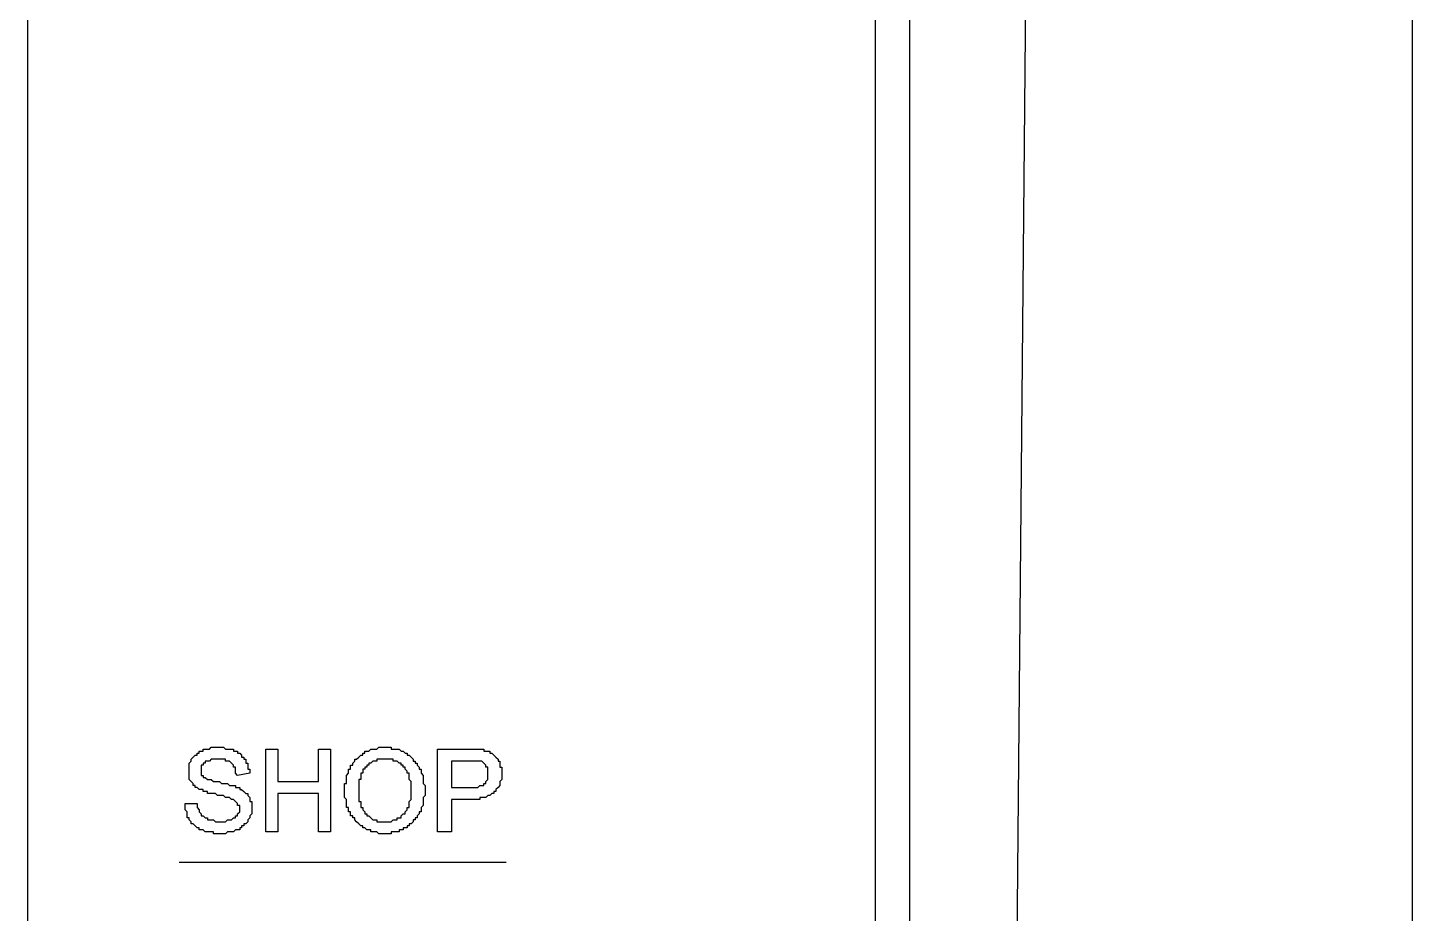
# Model space of a CAD drawing. Header units: inches. Extents: x -628 to 1537, y -1730 to 336.
# Drawn here: x 810.8 to 992.5, y -593 to -476.9 of the extents above; entities that cross this region are included whole.
import ezdxf

# ---------------------------------------------------------------- set-up
doc = ezdxf.new("R2010")
doc.units = ezdxf.units.IN
doc.layers.get('0').update_dxf_attribs({"linetype": 'CONTINUOUS'})

msp = doc.modelspace()

# ---------------------------------------------------------------- linework, layer by layer
at = {"color": 6}
for p, q in [((947.74, 180.11), (940.05, -657.05)), ((832.53, -572.56), (832.8, -572.29)), ((832.8, -572.29), (832.8, -572.29)), ((832.8, -572.29), (832.8, -572.29)), ((832.8, -572.29), (833.06, -572.29)), ((833.06, -572.29), (833.06, -572.03)), ((833.06, -572.03), (833.06, -572.03)), ((833.06, -572.03), (833.32, -572.03)), ((833.32, -572.03), (833.32, -571.77)), ((833.32, -571.77), (833.59, -571.77)), ((833.59, -571.77), (833.59, -571.77)), ((833.59, -571.77), (833.86, -571.77)), ((833.86, -571.77), (833.86, -571.5)), ((833.86, -571.5), (834.12, -571.5)), ((834.12, -571.5), (834.12, -571.5)), ((834.12, -571.5), (834.39, -571.5)), ((834.39, -571.5), (834.39, -571.5)), ((834.39, -571.5), (834.65, -571.5)), ((834.65, -571.5), (834.91, -571.24)), ((834.65, -571.5), (834.65, -571.5)), ((834.91, -571.24), (834.91, -571.24)), ((834.91, -571.24), (835.18, -571.24)), ((835.18, -571.24), (835.45, -571.24)), ((835.45, -571.24), (835.45, -571.24)), ((835.45, -571.24), (835.71, -571.24)), ((835.71, -571.24), (835.71, -571.24)), ((835.71, -571.24), (835.97, -571.24)), ((835.97, -571.24), (835.97, -571.24)), ((835.97, -571.24), (836.24, -571.24)), ((836.24, -571.24), (836.51, -571.24)), ((836.51, -571.24), (836.51, -571.24)), ((836.51, -571.24), (836.77, -571.5)), ((836.77, -571.5), (836.77, -571.5)), ((836.77, -571.5), (837.03, -571.5)), ((837.03, -571.5), (837.3, -571.5)), ((837.3, -571.5), (837.3, -571.5)), ((837.3, -571.5), (837.57, -571.5)), ((837.57, -571.5), (837.57, -571.5)), ((837.57, -571.5), (837.83, -571.5)), ((837.83, -571.5), (837.83, -571.77)), ((837.83, -571.77), (838.09, -571.77)), ((838.09, -571.77), (838.09, -571.77)), ((838.09, -571.77), (838.36, -571.77)), ((838.36, -571.77), (838.36, -572.03)), ((838.36, -572.03), (838.36, -572.03)), ((838.36, -572.03), (838.63, -572.03)), ((838.63, -572.03), (838.63, -572.03)), ((838.63, -572.03), (838.89, -572.29)), ((838.89, -572.29), (838.89, -572.29)), ((838.89, -572.29), (838.89, -572.56)), ((842.06, -582.36), (842.06, -571.5)), ((842.06, -571.5), (843.65, -571.5)), ((843.65, -571.5), (843.65, -575.74)), ((848.96, -575.74), (848.96, -571.5)), ((848.96, -571.5), (850.54, -571.5)), ((850.54, -571.5), (850.54, -582.36)), ((854.25, -572.56), (854.51, -572.29)), ((854.51, -572.29), (854.51, -572.29)), ((854.51, -572.29), (854.78, -572.29)), ((854.78, -572.29), (854.78, -572.03)), ((854.78, -572.03), (855.04, -572.03)), ((855.04, -572.03), (855.04, -571.77)), ((855.04, -571.77), (855.31, -571.77)), ((855.04, -572.03), (855.04, -572.03)), ((855.31, -571.77), (855.31, -571.77)), ((855.31, -571.77), (855.58, -571.77)), ((855.58, -571.77), (855.83, -571.5)), ((855.58, -571.77), (855.58, -571.77)), ((855.83, -571.5), (855.83, -571.5)), ((855.83, -571.5), (856.1, -571.5)), ((856.1, -571.5), (856.37, -571.5)), ((856.37, -571.5), (856.37, -571.5)), ((856.37, -571.5), (856.63, -571.5)), ((856.63, -571.5), (856.9, -571.24)), ((856.63, -571.5), (856.63, -571.5)), ((856.9, -571.24), (856.9, -571.24)), ((856.9, -571.24), (857.16, -571.24)), ((857.16, -571.24), (857.16, -571.24)), ((857.16, -571.24), (857.43, -571.24)), ((857.43, -571.24), (857.69, -571.24)), ((857.69, -571.24), (857.95, -571.24)), ((857.69, -571.24), (857.69, -571.24)), ((857.69, -571.24), (857.69, -571.24)), ((857.95, -571.24), (857.95, -571.24)), ((857.95, -571.24), (858.22, -571.24)), ((858.22, -571.24), (858.22, -571.24)), ((858.22, -571.24), (858.49, -571.24)), ((858.49, -571.24), (858.49, -571.5)), ((858.49, -571.5), (858.75, -571.5)), ((858.75, -571.5), (859.02, -571.5)), ((859.02, -571.5), (859.02, -571.5)), ((859.02, -571.5), (859.28, -571.5)), ((859.28, -571.5), (859.28, -571.5)), ((859.28, -571.5), (859.54, -571.5)), ((859.54, -571.5), (859.54, -571.5)), ((859.54, -571.5), (859.81, -571.77)), ((859.81, -571.77), (859.81, -571.77)), ((859.81, -571.77), (860.08, -571.77)), ((860.08, -571.77), (860.08, -571.77)), ((860.08, -571.77), (860.34, -572.03)), ((860.34, -572.03), (860.34, -572.03)), ((860.34, -572.03), (860.6, -572.03)), ((860.6, -572.03), (860.6, -572.03)), ((860.6, -572.03), (860.6, -572.29)), ((860.6, -572.29), (860.87, -572.29)), ((860.87, -572.29), (860.87, -572.29)), ((860.87, -572.29), (861.14, -572.56)), ((864.58, -571.5), (869.08, -571.5)), ((864.58, -582.36), (864.58, -571.5)), ((869.08, -571.5), (869.08, -571.5)), ((869.08, -571.5), (869.35, -571.5)), ((869.35, -571.5), (869.35, -571.5)), ((869.35, -571.5), (869.61, -571.5)), ((869.61, -571.5), (869.87, -571.5)), ((869.87, -571.5), (869.87, -571.5)), ((869.87, -571.5), (870.14, -571.5)), ((870.14, -571.5), (870.14, -571.5)), ((870.14, -571.5), (870.4, -571.5)), ((870.4, -571.5), (870.4, -571.5)), ((870.4, -571.5), (870.67, -571.5)), ((870.67, -571.5), (870.67, -571.77)), ((870.67, -571.77), (870.93, -571.77)), ((870.93, -571.77), (870.93, -571.77)), ((870.93, -571.77), (871.2, -571.77)), ((871.2, -571.77), (871.2, -571.77)), ((871.2, -571.77), (871.47, -571.77)), ((871.47, -571.77), (871.47, -572.03)), ((871.47, -572.03), (871.73, -572.03)), ((871.73, -572.03), (871.73, -572.03)), ((871.73, -572.03), (871.99, -572.29)), ((871.99, -572.29), (871.99, -572.29)), ((871.99, -572.29), (871.99, -572.29)), ((871.99, -572.29), (872.26, -572.56)), ((832, -573.35), (832.27, -573.1)), ((832, -573.62), (832, -573.35)), ((832, -573.35), (832, -573.35)), ((832, -573.89), (832, -573.62)), ((832, -573.62), (832, -573.62)), ((832, -574.15), (832, -573.89)), ((832, -573.89), (832, -573.89)), ((832.27, -572.83), (832.53, -572.56)), ((832.27, -573.1), (832.27, -572.83)), ((832.27, -572.83), (832.27, -572.83)), ((832.27, -573.1), (832.27, -573.1)), ((832.53, -572.56), (832.53, -572.56)), ((833.86, -573.62), (833.59, -573.62)), ((833.59, -573.62), (833.59, -573.62)), ((833.59, -573.62), (833.59, -573.89)), ((833.59, -573.89), (833.59, -573.89)), ((833.59, -573.89), (833.59, -574.15)), ((834.12, -573.35), (833.86, -573.35)), ((833.86, -573.35), (833.86, -573.62)), ((834.39, -573.1), (834.12, -573.1)), ((834.12, -573.1), (834.12, -573.1)), ((834.12, -573.1), (834.12, -573.35)), ((834.65, -573.1), (834.39, -573.1)), ((834.39, -573.1), (834.39, -573.1)), ((834.91, -572.83), (834.65, -573.1)), ((834.65, -573.1), (834.65, -573.1)), ((835.18, -572.83), (834.91, -572.83)), ((834.91, -572.83), (834.91, -572.83)), ((835.45, -572.83), (835.18, -572.83)), ((835.18, -572.83), (835.18, -572.83)), ((835.71, -572.83), (835.45, -572.83)), ((835.97, -572.83), (835.71, -572.83)), ((835.71, -572.83), (835.71, -572.83)), ((836.24, -572.83), (835.97, -572.83)), ((835.97, -572.83), (835.97, -572.83)), ((836.51, -572.83), (836.24, -572.83)), ((836.77, -572.83), (836.51, -572.83)), ((836.51, -572.83), (836.51, -572.83)), ((836.77, -573.1), (836.77, -572.83)), ((837.03, -573.1), (836.77, -573.1)), ((837.3, -573.1), (837.03, -573.1)), ((837.03, -573.1), (837.03, -573.1)), ((837.57, -573.35), (837.3, -573.1)), ((837.3, -573.1), (837.3, -573.1)), ((837.83, -573.62), (837.57, -573.35)), ((837.57, -573.35), (837.57, -573.35)), ((837.57, -573.35), (837.57, -573.35)), ((837.83, -573.89), (837.83, -573.62)), ((837.83, -573.62), (837.83, -573.62)), ((837.83, -573.62), (837.83, -573.62)), ((838.09, -573.89), (837.83, -573.89)), ((838.09, -574.68), (838.09, -573.89)), ((838.89, -572.56), (839.16, -572.56)), ((839.16, -572.56), (839.16, -572.56)), ((839.16, -572.56), (839.16, -572.83)), ((839.16, -572.83), (839.42, -572.83)), ((839.42, -572.83), (839.42, -573.1)), ((839.42, -573.1), (839.42, -573.1)), ((839.42, -573.1), (839.42, -573.35)), ((839.42, -573.35), (839.68, -573.35)), ((839.68, -573.35), (839.68, -573.62)), ((839.68, -573.62), (839.68, -573.62)), ((839.68, -573.62), (839.68, -573.89)), ((839.68, -573.89), (839.68, -573.89)), ((839.68, -573.89), (839.68, -574.15)), ((853.19, -573.89), (853.19, -573.62)), ((853.19, -573.62), (853.46, -573.62)), ((853.19, -574.15), (853.19, -573.89)), ((853.19, -573.89), (853.19, -573.89)), ((853.46, -573.35), (853.73, -573.1)), ((853.46, -573.62), (853.46, -573.35)), ((853.46, -573.35), (853.46, -573.35)), ((853.46, -573.35), (853.46, -573.35)), ((853.73, -573.1), (853.73, -572.83)), ((853.73, -572.83), (853.98, -572.83)), ((853.73, -573.1), (853.73, -573.1)), ((853.98, -572.83), (854.25, -572.56)), ((853.98, -572.83), (853.98, -572.83)), ((854.25, -572.56), (854.25, -572.56)), ((854.25, -572.56), (854.25, -572.56)), ((855.31, -573.89), (855.04, -573.89)), ((855.04, -573.89), (855.04, -574.15)), ((855.58, -573.62), (855.31, -573.62)), ((855.31, -573.62), (855.31, -573.62)), ((855.31, -573.62), (855.31, -573.89)), ((855.83, -573.35), (855.58, -573.35)), ((855.58, -573.35), (855.58, -573.62)), ((856.1, -573.1), (855.83, -573.35)), ((855.83, -573.35), (855.83, -573.35)), ((856.37, -573.1), (856.1, -573.1)), ((856.1, -573.1), (856.1, -573.1)), ((856.63, -573.1), (856.37, -573.1)), ((856.37, -573.1), (856.37, -573.1)), ((856.9, -572.83), (856.63, -572.83)), ((856.63, -572.83), (856.63, -573.1)), ((857.16, -572.83), (856.9, -572.83)), ((856.9, -572.83), (856.9, -572.83)), ((857.43, -572.83), (857.16, -572.83)), ((857.16, -572.83), (857.16, -572.83)), ((857.69, -572.83), (857.43, -572.83)), ((857.43, -572.83), (857.43, -572.83)), ((857.95, -572.83), (857.69, -572.83)), ((857.69, -572.83), (857.69, -572.83)), ((858.22, -572.83), (857.95, -572.83)), ((858.49, -572.83), (858.22, -572.83)), ((858.22, -572.83), (858.22, -572.83)), ((858.75, -572.83), (858.49, -572.83)), ((858.49, -572.83), (858.49, -572.83)), ((858.75, -573.1), (858.75, -572.83)), ((859.02, -573.1), (858.75, -573.1)), ((859.28, -573.1), (859.02, -573.1)), ((859.02, -573.1), (859.02, -573.1)), ((859.54, -573.35), (859.28, -573.1)), ((859.28, -573.1), (859.28, -573.1)), ((859.81, -573.35), (859.54, -573.35)), ((859.54, -573.35), (859.54, -573.35)), ((859.81, -573.62), (859.81, -573.35)), ((860.08, -573.62), (859.81, -573.62)), ((859.81, -573.62), (859.81, -573.62)), ((860.08, -573.89), (860.08, -573.62)), ((860.34, -573.89), (860.08, -573.89)), ((860.08, -573.89), (860.08, -573.89)), ((860.34, -574.15), (860.34, -573.89)), ((861.14, -572.56), (861.14, -572.56)), ((861.14, -572.56), (861.4, -572.83)), ((861.4, -572.83), (861.4, -572.83)), ((861.4, -572.83), (861.4, -572.83)), ((861.4, -572.83), (861.4, -573.1)), ((861.4, -573.1), (861.66, -573.1)), ((861.66, -573.1), (861.66, -573.1)), ((861.66, -573.1), (861.66, -573.35)), ((861.66, -573.35), (861.93, -573.35)), ((861.93, -573.35), (861.93, -573.62)), ((861.93, -573.62), (861.93, -573.62)), ((861.93, -573.62), (862.2, -573.89)), ((862.2, -573.89), (862.2, -573.89)), ((862.2, -573.89), (862.2, -573.89)), ((862.2, -573.89), (862.2, -574.15)), ((868.82, -573.1), (866.43, -573.1)), ((866.43, -573.1), (866.43, -576.53)), ((869.08, -573.1), (868.82, -573.1)), ((869.35, -573.1), (869.08, -573.1)), ((869.61, -573.1), (869.35, -573.1)), ((869.35, -573.1), (869.35, -573.1)), ((869.87, -573.1), (869.61, -573.1)), ((869.61, -573.1), (869.61, -573.1)), ((870.14, -573.1), (869.87, -573.1)), ((869.87, -573.1), (869.87, -573.1)), ((870.4, -573.1), (870.14, -573.1)), ((870.14, -573.1), (870.14, -573.1)), ((870.67, -573.35), (870.4, -573.1)), ((870.4, -573.1), (870.4, -573.1)), ((870.93, -573.62), (870.67, -573.35)), ((870.67, -573.35), (870.67, -573.35)), ((870.67, -573.35), (870.67, -573.35)), ((870.93, -573.89), (870.93, -573.62)), ((870.93, -573.62), (870.93, -573.62)), ((870.93, -573.62), (870.93, -573.62)), ((871.2, -573.89), (870.93, -573.89)), ((871.2, -574.15), (871.2, -573.89)), ((872.26, -572.56), (872.26, -572.56)), ((872.26, -572.56), (872.53, -572.83)), ((872.53, -572.83), (872.53, -572.83)), ((872.53, -572.83), (872.53, -573.1)), ((872.53, -573.1), (872.53, -573.1)), ((872.53, -573.1), (872.78, -573.1)), ((872.78, -573.1), (872.78, -573.35)), ((872.78, -573.35), (872.78, -573.62)), ((872.78, -573.62), (872.78, -573.62)), ((872.78, -573.62), (872.78, -573.89)), ((872.78, -573.89), (873.05, -573.89)), ((873.05, -573.89), (873.05, -574.15)), ((832, -574.41), (832, -574.15)), ((832, -574.15), (832, -574.15)), ((832, -574.68), (832, -574.41)), ((832, -574.41), (832, -574.41)), ((832, -574.95), (832, -574.68)), ((832, -574.68), (832, -574.68)), ((832, -575.21), (832, -574.95)), ((832, -575.48), (832, -575.21)), ((832, -575.21), (832, -575.21)), ((832.27, -575.74), (832, -575.48)), ((832, -575.48), (832, -575.48)), ((832.53, -576.01), (832.27, -575.74)), ((832.27, -575.74), (832.27, -575.74)), ((832.27, -575.74), (832.27, -575.74)), ((833.59, -574.15), (833.59, -574.15)), ((833.59, -574.15), (833.59, -574.41)), ((833.59, -574.41), (833.59, -574.68)), ((833.59, -574.68), (833.59, -574.68)), ((833.59, -574.68), (833.59, -574.95)), ((833.59, -574.95), (833.86, -574.95)), ((833.86, -574.95), (833.86, -574.95)), ((833.86, -574.95), (833.86, -575.21)), ((833.86, -575.21), (834.12, -575.21)), ((834.12, -575.21), (834.12, -575.21)), ((834.12, -575.21), (834.12, -575.21)), ((834.12, -575.21), (834.12, -575.21)), ((834.12, -575.21), (834.39, -575.48)), ((834.39, -575.48), (834.39, -575.48)), ((834.39, -575.48), (834.65, -575.48)), ((834.65, -575.48), (834.65, -575.48)), ((834.65, -575.48), (834.91, -575.48)), ((834.91, -575.48), (834.91, -575.48)), ((834.91, -575.48), (835.18, -575.74)), ((835.18, -575.74), (835.45, -575.74)), ((835.45, -575.74), (835.45, -575.74)), ((835.45, -575.74), (835.71, -575.74)), ((835.71, -575.74), (835.97, -575.74)), ((835.97, -575.74), (835.97, -575.74)), ((835.97, -575.74), (836.24, -576.01)), ((838.36, -574.95), (838.09, -574.68)), ((839.95, -574.68), (838.36, -574.95)), ((839.68, -574.15), (839.95, -574.15)), ((839.95, -574.15), (839.95, -574.41)), ((839.95, -574.41), (839.95, -574.68)), ((839.95, -574.68), (839.95, -574.68)), ((839.95, -574.68), (839.95, -574.68)), ((843.65, -575.74), (848.96, -575.74)), ((852.66, -574.95), (852.92, -574.68)), ((852.66, -575.21), (852.66, -574.95)), ((852.66, -574.95), (852.66, -574.95)), ((852.66, -575.48), (852.66, -575.21)), ((852.66, -575.21), (852.66, -575.21)), ((852.66, -575.74), (852.66, -575.48)), ((852.66, -575.48), (852.66, -575.48)), ((852.66, -576.01), (852.66, -575.74)), ((852.92, -574.41), (852.92, -574.15)), ((852.92, -574.15), (853.19, -574.15)), ((852.92, -574.68), (852.92, -574.41)), ((852.92, -574.41), (852.92, -574.41)), ((852.92, -574.68), (852.92, -574.68)), ((854.51, -575.48), (854.25, -575.48)), ((854.25, -575.48), (854.25, -575.74)), ((854.25, -575.74), (854.25, -575.74)), ((854.25, -575.74), (854.25, -576.01)), ((854.78, -574.68), (854.51, -574.68)), ((854.51, -574.68), (854.51, -574.68)), ((854.51, -574.68), (854.51, -574.95)), ((854.51, -574.95), (854.51, -574.95)), ((854.51, -574.95), (854.51, -575.21)), ((854.51, -575.21), (854.51, -575.48)), ((855.04, -574.15), (854.78, -574.15)), ((854.78, -574.15), (854.78, -574.41)), ((854.78, -574.41), (854.78, -574.41)), ((854.78, -574.41), (854.78, -574.68)), ((855.04, -574.15), (855.04, -574.15)), ((860.6, -574.41), (860.34, -574.15)), ((860.34, -574.15), (860.34, -574.15)), ((860.6, -574.68), (860.6, -574.41)), ((860.6, -574.41), (860.6, -574.41)), ((860.6, -574.41), (860.6, -574.41)), ((860.87, -574.68), (860.6, -574.68)), ((860.87, -574.95), (860.87, -574.68)), ((860.87, -575.21), (860.87, -574.95)), ((860.87, -574.95), (860.87, -574.95)), ((860.87, -575.48), (860.87, -575.21)), ((860.87, -575.21), (860.87, -575.21)), ((861.14, -575.74), (860.87, -575.48)), ((861.14, -576.01), (861.14, -575.74)), ((861.14, -575.74), (861.14, -575.74)), ((862.2, -574.15), (862.46, -574.15)), ((862.46, -574.15), (862.46, -574.41)), ((862.46, -574.41), (862.46, -574.41)), ((862.46, -574.41), (862.46, -574.68)), ((862.46, -574.68), (862.46, -574.68)), ((862.46, -574.68), (862.72, -574.95)), ((862.72, -574.95), (862.72, -574.95)), ((862.72, -574.95), (862.72, -575.21)), ((862.72, -575.21), (862.72, -575.48)), ((862.72, -575.48), (862.72, -575.48)), ((862.72, -575.48), (862.72, -575.74)), ((862.72, -575.74), (862.72, -575.74)), ((862.72, -575.74), (862.72, -576.01)), ((870.93, -575.74), (871.2, -575.48)), ((870.93, -576.01), (870.93, -575.74)), ((870.93, -575.74), (870.93, -575.74)), ((870.93, -575.74), (870.93, -575.74)), ((871.2, -574.41), (871.2, -574.15)), ((871.2, -574.15), (871.2, -574.15)), ((871.2, -574.68), (871.2, -574.41)), ((871.2, -574.95), (871.2, -574.68)), ((871.2, -574.68), (871.2, -574.68)), ((871.2, -575.21), (871.2, -574.95)), ((871.2, -574.95), (871.2, -574.95)), ((871.2, -575.48), (871.2, -575.21)), ((871.2, -575.21), (871.2, -575.21)), ((871.2, -575.48), (871.2, -575.48)), ((871.2, -575.48), (871.2, -575.48)), ((873.05, -575.48), (872.78, -575.74)), ((872.78, -575.74), (872.78, -575.74)), ((872.78, -575.74), (872.78, -576.01)), ((873.05, -574.15), (873.05, -574.15)), ((873.05, -574.15), (873.05, -574.41)), ((873.05, -574.41), (873.05, -574.41)), ((873.05, -574.41), (873.05, -574.68)), ((873.05, -574.68), (873.05, -574.68)), ((873.05, -574.68), (873.05, -574.95)), ((873.05, -574.95), (873.05, -574.95)), ((873.05, -574.95), (873.05, -575.21)), ((873.05, -575.21), (873.05, -575.21)), ((873.05, -575.21), (873.05, -575.48)), ((832.53, -576.27), (832.53, -576.01)), ((832.53, -576.01), (832.53, -576.01)), ((832.8, -576.27), (832.53, -576.27)), ((832.8, -576.53), (832.8, -576.27)), ((832.8, -576.27), (832.8, -576.27)), ((832.8, -576.27), (832.8, -576.27)), ((833.06, -576.53), (832.8, -576.53)), ((833.32, -576.8), (833.06, -576.53)), ((833.06, -576.53), (833.06, -576.53)), ((833.59, -576.8), (833.32, -576.8)), ((833.32, -576.8), (833.32, -576.8)), ((833.86, -576.8), (833.59, -576.8)), ((833.59, -576.8), (833.59, -576.8)), ((833.86, -577.06), (833.86, -576.8)), ((834.12, -577.06), (833.86, -577.06)), ((834.39, -577.06), (834.12, -577.06)), ((834.12, -577.06), (834.12, -577.06)), ((834.39, -577.33), (834.39, -577.06)), ((834.65, -577.33), (834.39, -577.33)), ((834.91, -577.33), (834.65, -577.33)), ((835.18, -577.33), (834.91, -577.33)), ((834.91, -577.33), (834.91, -577.33)), ((835.45, -577.33), (835.18, -577.33)), ((835.71, -577.6), (835.45, -577.33)), ((835.45, -577.33), (835.45, -577.33)), ((835.97, -577.6), (835.71, -577.6)), ((835.71, -577.6), (835.71, -577.6)), ((836.24, -577.6), (835.97, -577.6)), ((836.24, -576.01), (836.51, -576.01)), ((836.51, -577.6), (836.24, -577.6)), ((836.24, -577.6), (836.24, -577.6)), ((836.51, -576.01), (836.51, -576.01)), ((836.51, -576.01), (836.77, -576.01)), ((836.77, -577.86), (836.51, -577.6)), ((836.77, -576.01), (836.77, -576.01)), ((836.77, -576.01), (837.03, -576.01)), ((837.03, -576.01), (837.03, -576.01)), ((837.03, -576.01), (837.3, -576.27)), ((837.3, -576.27), (837.57, -576.27)), ((837.57, -576.27), (837.57, -576.27)), ((837.57, -576.27), (837.83, -576.27)), ((837.83, -576.27), (837.83, -576.27)), ((837.83, -576.27), (838.09, -576.27)), ((838.09, -576.27), (838.09, -576.53)), ((838.09, -576.53), (838.09, -576.53)), ((838.09, -576.53), (838.36, -576.53)), ((838.36, -576.53), (838.36, -576.53)), ((838.36, -576.53), (838.63, -576.53)), ((838.63, -576.53), (838.63, -576.8)), ((838.63, -576.8), (838.89, -576.8)), ((838.89, -576.8), (838.89, -576.8)), ((838.89, -576.8), (838.89, -576.8)), ((838.89, -576.8), (839.16, -577.06)), ((839.16, -577.06), (839.16, -577.06)), ((839.16, -577.06), (839.42, -577.33)), ((839.42, -577.33), (839.42, -577.33)), ((839.42, -577.33), (839.68, -577.33)), ((839.68, -577.33), (839.68, -577.6)), ((839.68, -577.6), (839.68, -577.6)), ((839.68, -577.6), (839.95, -577.86)), ((848.96, -577.33), (843.65, -577.33)), ((843.65, -577.33), (843.65, -582.36)), ((848.96, -582.36), (848.96, -577.33)), ((852.39, -576.27), (852.39, -576.01)), ((852.39, -576.01), (852.66, -576.01)), ((852.39, -576.53), (852.39, -576.27)), ((852.39, -576.27), (852.39, -576.27)), ((852.39, -576.8), (852.39, -576.53)), ((852.39, -577.06), (852.39, -576.8)), ((852.39, -576.8), (852.39, -576.8)), ((852.39, -577.33), (852.39, -577.06)), ((852.39, -577.06), (852.39, -577.06)), ((852.39, -577.6), (852.39, -577.33)), ((852.39, -577.86), (852.39, -577.6)), ((852.39, -577.6), (852.39, -577.6)), ((854.25, -576.01), (854.25, -576.01)), ((854.25, -576.01), (854.25, -576.27)), ((854.25, -576.27), (854.25, -576.53)), ((854.25, -576.53), (854.25, -576.53)), ((854.25, -576.53), (854.25, -576.8)), ((854.25, -576.8), (854.25, -577.06)), ((854.25, -577.06), (854.25, -577.06)), ((854.25, -577.06), (854.25, -577.33)), ((854.25, -577.33), (854.25, -577.33)), ((854.25, -577.33), (854.25, -577.6)), ((854.25, -577.6), (854.25, -577.86)), ((861.14, -576.27), (861.14, -576.01)), ((861.14, -576.01), (861.14, -576.01)), ((861.14, -576.53), (861.14, -576.27)), ((861.14, -576.8), (861.14, -576.53)), ((861.14, -576.53), (861.14, -576.53)), ((861.14, -577.06), (861.14, -576.8)), ((861.14, -577.33), (861.14, -577.06)), ((861.14, -577.06), (861.14, -577.06)), ((861.14, -577.6), (861.14, -577.33)), ((861.14, -577.33), (861.14, -577.33)), ((861.14, -577.86), (861.14, -577.6)), ((862.72, -576.01), (862.72, -576.01)), ((862.72, -576.01), (862.99, -576.27)), ((862.99, -577.6), (862.72, -577.86)), ((862.99, -576.27), (862.99, -576.53)), ((862.99, -576.53), (862.99, -576.53)), ((862.99, -576.53), (862.99, -576.8)), ((862.99, -576.8), (862.99, -576.8)), ((862.99, -576.8), (862.99, -577.06)), ((862.99, -577.06), (862.99, -577.06)), ((862.99, -577.06), (862.99, -577.33)), ((862.99, -577.33), (862.99, -577.33)), ((862.99, -577.33), (862.99, -577.6)), ((866.43, -576.53), (869.35, -576.53)), ((869.35, -576.53), (869.35, -576.53)), ((869.35, -576.53), (869.87, -576.53)), ((869.87, -576.53), (870.14, -576.27)), ((869.87, -576.53), (869.87, -576.53)), ((870.14, -576.27), (870.14, -576.27)), ((870.14, -576.27), (870.4, -576.27)), ((870.4, -576.27), (870.4, -576.27)), ((870.4, -576.27), (870.67, -576.27)), ((870.67, -576.27), (870.67, -576.01)), ((870.67, -576.01), (870.67, -576.01)), ((870.67, -576.01), (870.93, -576.01)), ((871.2, -577.6), (870.93, -577.86)), ((871.47, -577.6), (871.2, -577.6)), ((871.2, -577.6), (871.2, -577.6)), ((871.73, -577.33), (871.47, -577.6)), ((871.47, -577.6), (871.47, -577.6)), ((871.99, -577.33), (871.73, -577.33)), ((871.73, -577.33), (871.73, -577.33)), ((871.73, -577.33), (871.73, -577.33)), ((872.26, -577.06), (871.99, -577.06)), ((871.99, -577.06), (871.99, -577.06)), ((871.99, -577.06), (871.99, -577.33)), ((872.53, -576.53), (872.26, -576.8)), ((872.26, -576.8), (872.26, -576.8)), ((872.26, -576.8), (872.26, -577.06)), ((872.78, -576.27), (872.53, -576.53)), ((872.53, -576.53), (872.53, -576.53)), ((872.53, -576.53), (872.53, -576.53)), ((872.78, -576.01), (872.78, -576.01)), ((872.78, -576.01), (872.78, -576.27)), ((872.78, -576.27), (872.78, -576.27)), ((831.47, -578.91), (831.47, -578.66)), ((831.47, -578.66), (831.47, -578.66)), ((831.47, -578.66), (833.06, -578.66)), ((831.47, -579.18), (831.47, -578.91)), ((831.47, -579.45), (831.47, -579.18)), ((831.47, -579.18), (831.47, -579.18)), ((831.74, -579.72), (831.47, -579.45)), ((831.47, -579.45), (831.47, -579.45)), ((833.06, -578.66), (833.06, -578.66)), ((833.06, -578.66), (833.06, -578.91)), ((833.06, -578.91), (833.06, -579.18)), ((833.06, -579.18), (833.06, -579.18)), ((833.06, -579.18), (833.32, -579.45)), ((833.32, -579.45), (833.32, -579.45)), ((833.32, -579.45), (833.32, -579.72)), ((837.03, -577.86), (836.77, -577.86)), ((836.77, -577.86), (836.77, -577.86)), ((837.3, -577.86), (837.03, -577.86)), ((837.03, -577.86), (837.03, -577.86)), ((837.57, -578.12), (837.3, -577.86)), ((837.3, -577.86), (837.3, -577.86)), ((837.83, -578.12), (837.57, -578.12)), ((837.57, -578.12), (837.57, -578.12)), ((837.57, -578.12), (837.57, -578.12)), ((838.09, -578.39), (837.83, -578.12)), ((837.83, -578.12), (837.83, -578.12)), ((838.36, -578.66), (838.09, -578.39)), ((838.09, -578.39), (838.09, -578.39)), ((838.09, -578.39), (838.09, -578.39)), ((838.36, -578.91), (838.36, -578.66)), ((838.36, -578.66), (838.36, -578.66)), ((838.36, -578.66), (838.36, -578.66)), ((838.63, -578.91), (838.36, -578.91)), ((838.63, -579.18), (838.63, -578.91)), ((838.63, -579.45), (838.63, -579.18)), ((838.63, -579.72), (838.63, -579.45)), ((838.63, -579.45), (838.63, -579.45)), ((839.95, -577.86), (839.95, -577.86)), ((839.95, -577.86), (839.95, -578.12)), ((839.95, -578.12), (839.95, -578.12)), ((839.95, -578.12), (839.95, -578.39)), ((839.95, -578.39), (840.21, -578.39)), ((840.21, -578.39), (840.21, -578.66)), ((840.21, -578.66), (840.21, -578.66)), ((840.21, -578.66), (840.21, -578.91)), ((840.21, -578.91), (840.21, -578.91)), ((840.21, -578.91), (840.21, -579.18)), ((840.21, -579.18), (840.21, -579.18)), ((840.21, -579.18), (840.21, -579.45)), ((840.21, -579.45), (840.21, -579.45)), ((840.21, -579.45), (840.21, -579.72)), ((852.66, -578.12), (852.39, -577.86)), ((852.39, -577.86), (852.39, -577.86)), ((852.66, -578.39), (852.66, -578.12)), ((852.66, -578.12), (852.66, -578.12)), ((852.66, -578.66), (852.66, -578.39)), ((852.66, -578.91), (852.66, -578.66)), ((852.66, -578.66), (852.66, -578.66)), ((852.66, -579.18), (852.66, -578.91)), ((852.66, -578.91), (852.66, -578.91)), ((852.92, -579.18), (852.66, -579.18)), ((852.92, -579.45), (852.92, -579.18)), ((852.92, -579.72), (852.92, -579.45)), ((852.92, -579.45), (852.92, -579.45)), ((854.25, -577.86), (854.25, -577.86)), ((854.25, -577.86), (854.25, -578.12)), ((854.25, -578.12), (854.25, -578.12)), ((854.25, -578.12), (854.25, -578.39)), ((854.25, -578.39), (854.51, -578.39)), ((854.51, -578.39), (854.51, -578.66)), ((854.51, -578.66), (854.51, -578.66)), ((854.51, -578.66), (854.51, -578.91)), ((854.51, -578.91), (854.51, -578.91)), ((854.51, -578.91), (854.51, -579.18)), ((854.51, -579.18), (854.78, -579.18)), ((854.78, -579.18), (854.78, -579.45)), ((854.78, -579.45), (854.78, -579.45)), ((854.78, -579.45), (855.04, -579.72)), ((860.34, -579.72), (860.6, -579.45)), ((860.6, -579.45), (860.6, -579.18)), ((860.6, -579.18), (860.6, -579.18)), ((860.6, -579.18), (860.87, -579.18)), ((860.6, -579.45), (860.6, -579.45)), ((860.87, -578.39), (861.14, -578.12)), ((860.87, -578.66), (860.87, -578.39)), ((860.87, -578.91), (860.87, -578.66)), ((860.87, -578.66), (860.87, -578.66)), ((860.87, -579.18), (860.87, -578.91)), ((860.87, -578.91), (860.87, -578.91)), ((861.14, -578.12), (861.14, -577.86)), ((861.14, -577.86), (861.14, -577.86)), ((861.14, -578.12), (861.14, -578.12)), ((862.72, -578.91), (862.46, -579.18)), ((862.46, -579.18), (862.46, -579.18)), ((862.46, -579.18), (862.46, -579.45)), ((862.46, -579.45), (862.46, -579.45)), ((862.46, -579.45), (862.46, -579.72)), ((862.72, -577.86), (862.72, -577.86)), ((862.72, -577.86), (862.72, -578.12)), ((862.72, -578.12), (862.72, -578.12)), ((862.72, -578.12), (862.72, -578.39)), ((862.72, -578.39), (862.72, -578.39)), ((862.72, -578.39), (862.72, -578.66)), ((862.72, -578.66), (862.72, -578.91)), ((862.72, -578.91), (862.72, -578.91)), ((868.82, -578.12), (866.43, -578.12)), ((866.43, -578.12), (866.43, -582.36)), ((869.08, -578.12), (868.82, -578.12)), ((869.35, -578.12), (869.08, -578.12)), ((869.08, -578.12), (869.08, -578.12)), ((869.61, -578.12), (869.35, -578.12)), ((869.87, -578.12), (869.61, -578.12)), ((869.61, -578.12), (869.61, -578.12)), ((870.14, -578.12), (869.87, -578.12)), ((870.4, -577.86), (870.14, -577.86)), ((870.14, -577.86), (870.14, -578.12)), ((870.67, -577.86), (870.4, -577.86)), ((870.4, -577.86), (870.4, -577.86)), ((870.93, -577.86), (870.67, -577.86)), ((870.67, -577.86), (870.67, -577.86)), ((870.93, -577.86), (870.93, -577.86)), ((831.74, -579.98), (831.74, -579.72)), ((831.74, -579.72), (831.74, -579.72)), ((831.74, -580.24), (831.74, -579.98)), ((831.74, -580.51), (831.74, -580.24)), ((831.74, -580.24), (831.74, -580.24)), ((832, -580.51), (831.74, -580.51)), ((832, -580.77), (832, -580.51)), ((832, -580.51), (832, -580.51)), ((832.27, -581.03), (832, -580.77)), ((832, -580.77), (832, -580.77)), ((832.27, -581.3), (832.27, -581.03)), ((832.27, -581.03), (832.27, -581.03)), ((832.53, -581.3), (832.27, -581.3)), ((832.8, -581.57), (832.53, -581.3)), ((832.53, -581.3), (832.53, -581.3)), ((833.32, -579.72), (833.32, -579.72)), ((833.32, -579.72), (833.59, -579.98)), ((833.59, -579.98), (833.59, -579.98)), ((833.59, -579.98), (833.59, -579.98)), ((833.59, -579.98), (833.59, -580.24)), ((833.59, -580.24), (833.86, -580.24)), ((833.86, -580.24), (833.86, -580.24)), ((833.86, -580.24), (834.12, -580.51)), ((834.12, -580.51), (834.12, -580.51)), ((834.12, -580.51), (834.39, -580.51)), ((834.39, -580.51), (834.39, -580.51)), ((834.39, -580.51), (834.39, -580.77)), ((834.39, -580.77), (834.65, -580.77)), ((834.65, -580.77), (834.91, -580.77)), ((834.91, -580.77), (834.91, -580.77)), ((834.91, -580.77), (835.18, -580.77)), ((835.18, -580.77), (835.18, -580.77)), ((835.18, -580.77), (835.45, -581.03)), ((835.45, -581.03), (835.45, -581.03)), ((835.45, -581.03), (835.71, -581.03)), ((835.71, -581.03), (835.71, -581.03)), ((835.71, -581.03), (835.97, -581.03)), ((835.97, -581.03), (835.97, -581.03)), ((835.97, -581.03), (836.24, -581.03)), ((836.24, -581.03), (836.51, -581.03)), ((836.51, -581.03), (836.51, -581.03)), ((836.51, -581.03), (836.77, -581.03)), ((836.77, -581.03), (837.03, -580.77)), ((836.77, -581.03), (836.77, -581.03)), ((837.03, -580.77), (837.3, -580.77)), ((837.3, -580.77), (837.3, -580.77)), ((837.3, -580.77), (837.57, -580.77)), ((837.57, -580.77), (837.83, -580.51)), ((837.57, -580.77), (837.57, -580.77)), ((837.57, -580.77), (837.57, -580.77)), ((837.83, -580.51), (837.83, -580.51)), ((837.83, -580.51), (838.09, -580.51)), ((838.09, -580.51), (838.09, -580.24)), ((838.09, -580.24), (838.09, -580.24)), ((838.09, -580.24), (838.36, -580.24)), ((838.36, -579.98), (838.63, -579.72)), ((838.36, -580.24), (838.36, -579.98)), ((838.36, -579.98), (838.36, -579.98)), ((838.63, -579.72), (838.63, -579.72)), ((839.42, -581.3), (839.16, -581.3)), ((839.16, -581.3), (839.16, -581.57)), ((839.68, -581.03), (839.42, -581.3)), ((839.42, -581.3), (839.42, -581.3)), ((839.95, -580.51), (839.68, -580.77)), ((839.68, -580.77), (839.68, -580.77)), ((839.68, -580.77), (839.68, -581.03)), ((839.68, -581.03), (839.68, -581.03)), ((840.21, -579.98), (839.95, -580.24)), ((839.95, -580.24), (839.95, -580.24)), ((839.95, -580.24), (839.95, -580.51)), ((839.95, -580.51), (839.95, -580.51)), ((840.21, -579.72), (840.21, -579.72)), ((840.21, -579.72), (840.21, -579.98)), ((840.21, -579.98), (840.21, -579.98)), ((853.19, -579.72), (852.92, -579.72)), ((853.19, -579.98), (853.19, -579.72)), ((853.19, -580.24), (853.19, -579.98)), ((853.19, -579.98), (853.19, -579.98)), ((853.46, -580.24), (853.19, -580.24)), ((853.46, -580.51), (853.46, -580.24)), ((853.46, -580.24), (853.46, -580.24)), ((853.73, -580.51), (853.46, -580.51)), ((853.73, -580.77), (853.73, -580.51)), ((853.98, -581.03), (853.73, -580.77)), ((853.73, -580.77), (853.73, -580.77)), ((854.25, -581.3), (853.98, -581.03)), ((853.98, -581.03), (853.98, -581.03)), ((853.98, -581.03), (853.98, -581.03)), ((854.51, -581.57), (854.25, -581.3)), ((854.25, -581.3), (854.25, -581.3)), ((855.04, -579.72), (855.04, -579.72)), ((855.04, -579.72), (855.04, -579.98)), ((855.04, -579.98), (855.04, -579.98)), ((855.04, -579.98), (855.31, -579.98)), ((855.31, -579.98), (855.31, -580.24)), ((855.31, -580.24), (855.58, -580.24)), ((855.58, -580.24), (855.58, -580.24)), ((855.58, -580.24), (855.83, -580.51)), ((855.83, -580.51), (855.83, -580.51)), ((855.83, -580.51), (855.83, -580.51)), ((855.83, -580.51), (856.1, -580.77)), ((856.1, -580.77), (856.1, -580.77)), ((856.1, -580.77), (856.37, -580.77)), ((856.37, -580.77), (856.37, -580.77)), ((856.37, -580.77), (856.63, -580.77)), ((856.63, -580.77), (856.63, -581.03)), ((856.63, -581.03), (856.9, -581.03)), ((856.9, -581.03), (857.16, -581.03)), ((857.16, -581.03), (857.16, -581.03)), ((857.16, -581.03), (857.43, -581.03)), ((857.43, -581.03), (857.43, -581.03)), ((857.43, -581.03), (857.69, -581.03)), ((857.69, -581.03), (857.69, -581.03)), ((857.69, -581.03), (858.22, -581.03)), ((857.69, -581.03), (857.69, -581.03)), ((857.69, -581.03), (857.69, -581.03)), ((858.22, -581.03), (858.22, -581.03)), ((858.22, -581.03), (858.49, -581.03)), ((858.49, -581.03), (858.75, -580.77)), ((858.49, -581.03), (858.49, -581.03)), ((858.75, -580.77), (858.75, -580.77)), ((858.75, -580.77), (859.02, -580.77)), ((859.02, -580.77), (859.02, -580.77)), ((859.02, -580.77), (859.28, -580.77)), ((859.28, -580.77), (859.28, -580.51)), ((859.28, -580.51), (859.54, -580.51)), ((859.54, -580.51), (859.54, -580.51)), ((859.54, -580.51), (859.81, -580.51)), ((859.81, -580.24), (860.08, -579.98)), ((859.81, -580.51), (859.81, -580.24)), ((859.81, -580.24), (859.81, -580.24)), ((860.08, -579.98), (860.08, -579.98)), ((860.08, -579.98), (860.08, -579.98)), ((860.08, -579.98), (860.34, -579.98)), ((860.34, -579.98), (860.34, -579.72)), ((860.34, -579.72), (860.34, -579.72)), ((861.14, -581.3), (860.87, -581.3)), ((860.87, -581.3), (860.87, -581.57)), ((861.4, -581.03), (861.14, -581.3)), ((861.14, -581.3), (861.14, -581.3)), ((861.66, -580.77), (861.4, -580.77)), ((861.4, -580.77), (861.4, -581.03)), ((861.4, -581.03), (861.4, -581.03)), ((861.93, -580.51), (861.66, -580.51)), ((861.66, -580.51), (861.66, -580.77)), ((861.66, -580.77), (861.66, -580.77)), ((862.2, -579.98), (861.93, -580.24)), ((861.93, -580.24), (861.93, -580.24)), ((861.93, -580.24), (861.93, -580.51)), ((862.46, -579.72), (862.2, -579.72)), ((862.2, -579.72), (862.2, -579.98)), ((862.2, -579.98), (862.2, -579.98)), ((862.2, -579.98), (862.2, -579.98)), ((833.06, -581.83), (832.8, -581.57)), ((832.8, -581.57), (832.8, -581.57)), ((832.8, -581.57), (832.8, -581.57)), ((833.32, -581.83), (833.06, -581.83)), ((833.06, -581.83), (833.06, -581.83)), ((833.06, -581.83), (833.06, -581.83)), ((833.32, -582.1), (833.32, -581.83)), ((833.59, -582.1), (833.32, -582.1)), ((833.86, -582.1), (833.59, -582.1)), ((833.59, -582.1), (833.59, -582.1)), ((834.12, -582.36), (833.86, -582.1)), ((833.86, -582.1), (833.86, -582.1)), ((834.39, -582.36), (834.12, -582.36)), ((834.12, -582.36), (834.12, -582.36)), ((834.65, -582.36), (834.39, -582.36)), ((834.39, -582.36), (834.39, -582.36)), ((834.91, -582.36), (834.65, -582.36)), ((834.65, -582.36), (834.65, -582.36)), ((835.18, -582.36), (834.91, -582.36)), ((835.18, -582.63), (835.18, -582.36)), ((835.45, -582.63), (835.18, -582.63)), ((835.71, -582.63), (835.45, -582.63)), ((835.97, -582.63), (835.71, -582.63)), ((835.71, -582.63), (835.71, -582.63)), ((836.24, -582.63), (835.97, -582.63)), ((836.51, -582.63), (836.24, -582.63)), ((836.24, -582.63), (836.24, -582.63)), ((836.24, -582.63), (836.24, -582.63)), ((836.77, -582.63), (836.51, -582.63)), ((837.03, -582.36), (836.77, -582.63)), ((836.77, -582.63), (836.77, -582.63)), ((837.3, -582.36), (837.03, -582.36)), ((837.03, -582.36), (837.03, -582.36)), ((837.57, -582.36), (837.3, -582.36)), ((837.3, -582.36), (837.3, -582.36)), ((837.83, -582.36), (837.57, -582.36)), ((838.09, -582.1), (837.83, -582.36)), ((837.83, -582.36), (837.83, -582.36)), ((838.36, -582.1), (838.09, -582.1)), ((838.09, -582.1), (838.09, -582.1)), ((838.63, -582.1), (838.36, -582.1)), ((838.36, -582.1), (838.36, -582.1)), ((838.89, -581.83), (838.63, -581.83)), ((838.63, -581.83), (838.63, -581.83)), ((838.63, -581.83), (838.63, -582.1)), ((839.16, -581.57), (838.89, -581.57)), ((838.89, -581.57), (838.89, -581.83)), ((839.16, -581.57), (839.16, -581.57)), ((843.65, -582.36), (842.06, -582.36)), ((850.54, -582.36), (848.96, -582.36)), ((854.78, -581.57), (854.51, -581.57)), ((854.51, -581.57), (854.51, -581.57)), ((854.51, -581.57), (854.51, -581.57)), ((854.78, -581.83), (854.78, -581.57)), ((855.04, -581.83), (854.78, -581.83)), ((855.31, -582.1), (855.04, -581.83)), ((855.04, -581.83), (855.04, -581.83)), ((855.58, -582.1), (855.31, -582.1)), ((855.31, -582.1), (855.31, -582.1)), ((855.83, -582.1), (855.58, -582.1)), ((855.58, -582.1), (855.58, -582.1)), ((855.83, -582.36), (855.83, -582.1)), ((856.1, -582.36), (855.83, -582.36)), ((856.37, -582.36), (856.1, -582.36)), ((856.1, -582.36), (856.1, -582.36)), ((856.63, -582.36), (856.37, -582.36)), ((856.37, -582.36), (856.37, -582.36)), ((856.9, -582.63), (856.63, -582.36)), ((856.63, -582.36), (856.63, -582.36)), ((857.16, -582.63), (856.9, -582.63)), ((857.43, -582.63), (857.16, -582.63)), ((857.16, -582.63), (857.16, -582.63)), ((857.69, -582.63), (857.43, -582.63)), ((857.43, -582.63), (857.43, -582.63)), ((857.95, -582.63), (857.69, -582.63)), ((857.69, -582.63), (857.69, -582.63)), ((858.22, -582.63), (857.95, -582.63)), ((857.95, -582.63), (857.95, -582.63)), ((858.49, -582.63), (858.22, -582.63)), ((858.75, -582.36), (858.49, -582.36)), ((858.49, -582.36), (858.49, -582.63)), ((859.02, -582.36), (858.75, -582.36)), ((858.75, -582.36), (858.75, -582.36)), ((859.28, -582.36), (859.02, -582.36)), ((859.02, -582.36), (859.02, -582.36)), ((859.54, -582.36), (859.28, -582.36)), ((859.28, -582.36), (859.28, -582.36)), ((859.81, -582.1), (859.54, -582.1)), ((859.54, -582.1), (859.54, -582.36)), ((860.08, -582.1), (859.81, -582.1)), ((859.81, -582.1), (859.81, -582.1)), ((860.34, -581.83), (860.08, -581.83)), ((860.08, -581.83), (860.08, -582.1)), ((860.6, -581.83), (860.34, -581.83)), ((860.34, -581.83), (860.34, -581.83)), ((860.87, -581.57), (860.6, -581.57)), ((860.6, -581.57), (860.6, -581.83)), ((860.87, -581.57), (860.87, -581.57)), ((866.43, -582.36), (864.58, -582.36)), ((830.68, -586.34), (873.59, -586.34))]:
    msp.add_line(p, q, dxfattribs=at)
at = {"color": 5}
for p, q in [((992.5, 177.99), (992.5, -654.66)), ((810.82, -632.94), (810.82, 156.28))]:
    msp.add_line(p, q, dxfattribs=at)
at = {"color": 1}
for p, q in [((926.55, -635.33), (926.55, 158.4)), ((922.05, -635.33), (922.05, 145.68)), ((922.05, -635.33), (922.05, -478.55))]:
    msp.add_line(p, q, dxfattribs=at)

doc.saveas('drawing.dxf')
